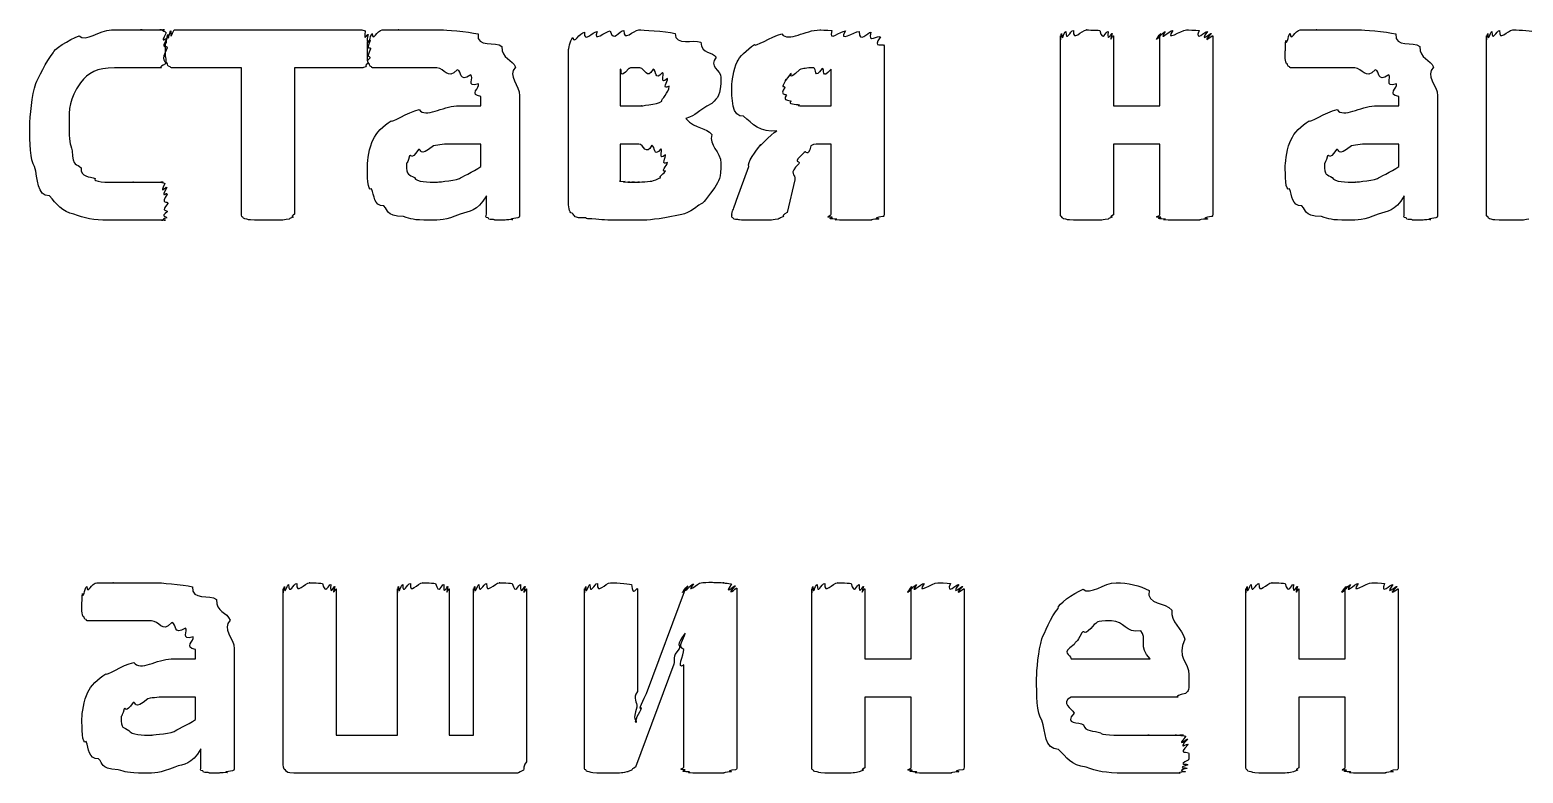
# Model space of a CAD drawing. Header units: millimetres. Extents: x 25 to 190, y 204 to 253.
# Drawn here: x 88.48 to 102.32, y 245.19 to 252.07 of the extents above; entities that cross this region are included whole.
import ezdxf

# ---------------------------------------------------------------- set-up
doc = ezdxf.new("R2010")
doc.units = ezdxf.units.MM
doc.layers.get('0').update_dxf_attribs({"linetype": 'CONTINUOUS'})

msp = doc.modelspace()

# ---------------------------------------------------------------- linework, layer by layer
at = {"color": 0}
for p, q in [((89.8218, 252.073), (91.5582, 252.073)), ((98.0324, 250.365), (98.0324, 252.018)), ((98.5227, 252.018), (98.5227, 251.368)), ((98.9528, 251.368), (98.9528, 252.018)), ((99.4435, 252.018), (99.4435, 250.365)), ((101.98, 250.365), (101.98, 252.018)), ((91.6411, 251.897), (91.6411, 251.897)), ((93.4752, 250.492), (93.4752, 251.891)), ((96.3979, 251.925), (96.3979, 250.365)), ((90.4448, 251.721), (89.8165, 251.721)), ((90.4448, 250.365), (90.4448, 251.721)), ((91.5638, 251.721), (90.9355, 251.721)), ((90.9355, 251.721), (90.9355, 250.365)), ((93.9546, 251.71), (93.9546, 251.368)), ((95.9072, 251.368), (95.9072, 251.71)), ((94.4065, 251.55), (94.4065, 251.55)), ((92.6634, 251.368), (92.6634, 251.456)), ((93.0219, 251.462), (93.0219, 250.365)), ((101.169, 251.368), (101.169, 251.456)), ((101.527, 251.462), (101.527, 250.365)), ((92.4373, 251.368), (92.6634, 251.368)), ((93.9546, 251.368), (94.1532, 251.368)), ((95.7531, 251.368), (95.9072, 251.368)), ((98.5227, 251.368), (98.9528, 251.368)), ((100.943, 251.368), (101.169, 251.368)), ((92.6634, 251.015), (92.4264, 251.015)), ((92.6634, 250.806), (92.6634, 251.015)), ((94.1257, 251.015), (93.9546, 251.015)), ((93.9546, 251.015), (93.9546, 250.673)), ((95.9072, 251.015), (95.8137, 251.015)), ((95.9072, 250.365), (95.9072, 251.015)), ((98.9528, 251.015), (98.5227, 251.015)), ((98.5227, 251.015), (98.5227, 250.359)), ((98.9528, 250.359), (98.9528, 251.015)), ((101.169, 251.015), (100.931, 251.015)), ((101.169, 250.806), (101.169, 251.015)), ((94.3903, 250.844), (94.3903, 250.844)), ((94.8863, 250.839), (94.8863, 250.839)), ((95.0309, 250.497), (95.1466, 250.806)), ((95.571, 250.685), (95.4994, 250.381)), ((89.7625, 250.464), (89.7625, 250.464)), ((92.7132, 250.365), (92.7132, 250.536)), ((101.218, 250.365), (101.218, 250.536)), ((90.8308, 245.292), (90.8308, 246.896)), ((91.3211, 246.896), (91.3211, 245.54)), ((91.8891, 245.54), (91.8891, 246.896)), ((92.3685, 246.896), (92.3685, 245.54)), ((92.5946, 245.54), (92.5946, 246.896)), ((93.085, 246.896), (93.085, 245.292)), ((93.6226, 245.243), (93.6226, 246.896)), ((94.113, 246.896), (94.113, 245.943)), ((94.1959, 245.926), (94.5596, 246.896)), ((95.0337, 246.902), (95.0337, 245.243)), ((95.728, 245.243), (95.728, 246.896)), ((96.2187, 246.896), (96.2187, 246.246)), ((96.6488, 246.246), (96.6488, 246.896)), ((97.1391, 246.896), (97.1391, 245.243)), ((99.7507, 245.243), (99.7507, 246.896)), ((100.241, 246.896), (100.241, 246.246)), ((100.671, 246.246), (100.671, 246.896)), ((101.162, 246.896), (101.162, 245.243)), ((90.019, 246.246), (90.019, 246.334)), ((90.3774, 246.339), (90.3774, 245.243)), ((89.7929, 246.246), (90.019, 246.246)), ((94.4492, 246.196), (94.0964, 245.243)), ((94.543, 245.243), (94.543, 246.191)), ((96.2187, 246.246), (96.6488, 246.246)), ((98.1315, 246.246), (98.8646, 246.246)), ((100.241, 246.246), (100.671, 246.246)), ((99.223, 246.097), (99.223, 246.036)), ((90.019, 245.893), (89.7819, 245.893)), ((90.019, 245.684), (90.019, 245.893)), ((96.6488, 245.893), (96.2187, 245.893)), ((96.2187, 245.893), (96.2187, 245.237)), ((96.6488, 245.237), (96.6488, 245.893)), ((99.1182, 245.893), (98.1315, 245.893)), ((100.671, 245.893), (100.241, 245.893)), ((100.241, 245.893), (100.241, 245.237)), ((100.671, 245.237), (100.671, 245.893)), ((91.3211, 245.54), (91.8891, 245.54)), ((92.3685, 245.54), (92.5946, 245.54)), ((90.0688, 245.243), (90.0688, 245.413)), ((92.9859, 245.188), (90.9299, 245.188))]:
    msp.add_line(p, q, dxfattribs=at)
for points in [[(88.6989, 251.859), (88.6961, 251.886), (88.8488, 251.985), (88.9413, 252.018)], [(88.9413, 252.018), (88.9977, 251.955), (89.1314, 252.073), (89.239, 252.073)], [(89.239, 252.073), (89.2736, 252.073), (89.3396, 252.073), (89.3879, 252.073)], [(89.3879, 252.073), (89.3727, 252.073), (89.4842, 252.073), (89.5255, 252.073)], [(89.5255, 252.073), (89.4539, 252.073), (89.6027, 252.073), (89.6359, 252.073)], [(89.6359, 252.073), (89.6373, 252.073), (89.6909, 252.073), (89.7019, 252.073)], [(89.7019, 252.073), (89.6634, 252.073), (89.7255, 252.073), (89.7297, 252.073)], [(89.7297, 252.073), (89.6744, 252.073), (89.7421, 252.064), (89.746, 252.046)], [(89.746, 252.046), (89.6814, 251.922), (89.7516, 252.013), (89.7516, 251.991)], [(89.7516, 251.991), (89.6856, 251.878), (89.7572, 251.941), (89.7572, 251.908)], [(89.7393, 251.897), (89.7393, 251.867), (89.7407, 251.952), (89.7449, 251.974)], [(89.7449, 251.974), (89.746, 251.911), (89.753, 252.014), (89.7611, 252.029)], [(89.7611, 252.029), (89.7611, 251.941), (89.7777, 252.054), (89.789, 252.063)], [(89.789, 252.063), (89.7834, 251.955), (89.8109, 252.073), (89.8218, 252.073)], [(91.5582, 252.073), (91.5501, 252.073), (91.5804, 252.069), (91.5913, 252.063)], [(91.5913, 252.063), (91.5719, 251.941), (91.6107, 252.043), (91.6189, 252.029)], [(91.6189, 252.029), (91.5871, 251.911), (91.6312, 251.996), (91.6354, 251.974)], [(91.6354, 251.974), (91.5942, 251.867), (91.6411, 251.926), (91.6411, 251.897)], [(91.6107, 251.875), (91.6107, 251.867), (91.6122, 251.952), (91.616, 251.974)], [(91.616, 251.974), (91.6217, 251.911), (91.6354, 252.018), (91.6548, 252.04)], [(91.6548, 252.04), (91.6573, 251.955), (91.7042, 252.073), (91.7483, 252.073)], [(91.7483, 252.073), (91.7455, 252.073), (91.8436, 252.073), (91.9028, 252.073)], [(91.9028, 252.073), (91.864, 252.073), (92.0239, 252.073), (92.0902, 252.073)], [(92.0902, 252.073), (92.1177, 252.073), (92.2295, 252.073), (92.2997, 252.073)], [(92.2997, 252.073), (92.3188, 252.073), (92.5435, 252.06), (92.6359, 252.035)], [(92.6359, 252.035), (92.6207, 251.904), (92.8014, 251.97), (92.8564, 251.919)], [(93.4752, 251.891), (93.4752, 251.882), (93.4875, 251.976), (93.5136, 252.002)], [(93.5136, 252.002), (93.526, 251.937), (93.5757, 252.047), (93.624, 252.052)], [(93.624, 252.052), (93.6103, 251.944), (93.6985, 252.057), (93.7398, 252.057)], [(93.7398, 252.057), (93.6914, 251.948), (93.8195, 252.063), (93.8611, 252.063)], [(93.8611, 252.063), (93.89, 251.952), (93.9437, 252.068), (93.9878, 252.068)], [(93.9878, 252.068), (93.9782, 251.955), (94.0774, 252.073), (94.1257, 252.073)], [(94.1257, 252.073), (94.1546, 252.073), (94.3652, 252.063), (94.4619, 252.04)], [(94.4619, 252.04), (94.4633, 251.915), (94.6355, 251.994), (94.699, 251.958)], [(94.699, 251.958), (94.7099, 251.842), (94.8118, 251.875), (94.8422, 251.82)], [(95.1964, 251.936), (95.1964, 251.908), (95.3505, 252.013), (95.4497, 252.035)], [(95.4497, 252.035), (95.516, 251.955), (95.6702, 252.073), (95.8025, 252.073)], [(95.8025, 252.073), (95.7986, 252.073), (95.8716, 252.071), (95.9129, 252.068)], [(95.9129, 252.068), (95.8797, 251.952), (95.9954, 252.065), (96.0395, 252.063)], [(96.0395, 252.063), (95.9679, 251.948), (96.1249, 252.06), (96.1665, 252.057)], [(96.1665, 252.057), (96.169, 251.941), (96.2462, 252.052), (96.2766, 252.052)], [(96.2766, 252.052), (96.2395, 251.937), (96.3454, 252.032), (96.3648, 252.008)], [(96.3648, 252.008), (96.2794, 251.889), (96.3979, 251.958), (96.3979, 251.925)], [(98.0324, 252.018), (98.0324, 251.926), (98.0352, 252.032), (98.0433, 252.04)], [(98.0433, 252.04), (98.0461, 251.941), (98.0627, 252.053), (98.0818, 252.057)], [(98.0818, 252.057), (98.0832, 251.952), (98.1234, 252.068), (98.1534, 252.068)], [(98.1534, 252.068), (98.1452, 251.955), (98.2267, 252.073), (98.2747, 252.073)], [(98.2747, 252.073), (98.2444, 252.073), (98.3657, 252.071), (98.3961, 252.068)], [(98.3961, 252.068), (98.425, 251.952), (98.4539, 252.064), (98.4733, 252.057)], [(98.4733, 252.057), (98.462, 251.941), (98.5037, 252.047), (98.5118, 252.04)], [(98.5118, 252.04), (98.4761, 251.93), (98.5227, 252.029), (98.5227, 252.018)], [(98.9528, 252.018), (98.8811, 251.93), (98.9556, 252.036), (98.9637, 252.04)], [(98.9637, 252.04), (98.8949, 251.941), (98.9831, 252.053), (99.0025, 252.057)], [(99.0025, 252.057), (98.9323, 251.952), (99.0438, 252.068), (99.0741, 252.068)], [(99.0741, 252.068), (98.994, 251.955), (99.1485, 252.073), (99.2008, 252.073)], [(99.2008, 252.073), (99.2117, 252.073), (99.2861, 252.071), (99.3165, 252.068)], [(99.3165, 252.068), (99.2738, 251.952), (99.3743, 252.064), (99.3937, 252.057)], [(99.3937, 252.057), (99.3112, 251.941), (99.4241, 252.047), (99.4322, 252.04)], [(99.4322, 252.04), (99.3249, 251.926), (99.4435, 252.025), (99.4435, 252.018)], [(100.116, 251.875), (100.116, 251.867), (100.117, 251.952), (100.122, 251.974)], [(100.122, 251.974), (100.127, 251.911), (100.141, 252.018), (100.16, 252.04)], [(100.16, 252.04), (100.163, 251.955), (100.21, 252.073), (100.254, 252.073)], [(100.254, 252.073), (100.251, 252.073), (100.349, 252.073), (100.408, 252.073)], [(100.408, 252.073), (100.37, 252.073), (100.529, 252.073), (100.595, 252.073)], [(100.595, 252.073), (100.623, 252.073), (100.735, 252.073), (100.805, 252.073)], [(100.805, 252.073), (100.824, 252.073), (101.049, 252.06), (101.141, 252.035)], [(101.141, 252.035), (101.126, 251.904), (101.306, 251.97), (101.362, 251.919)], [(101.98, 252.018), (101.98, 251.926), (101.983, 252.032), (101.991, 252.04)], [(101.991, 252.04), (101.994, 251.941), (102.011, 252.053), (102.03, 252.057)], [(102.03, 252.057), (102.031, 251.952), (102.071, 252.068), (102.102, 252.068)], [(102.102, 252.068), (102.093, 251.955), (102.175, 252.073), (102.223, 252.073)], [(102.223, 252.073), (102.237, 252.073), (102.383, 252.068), (102.416, 252.057)], [(88.5391, 251.577), (88.561, 251.622), (88.6326, 251.784), (88.6989, 251.859)], [(89.7572, 251.908), (89.6856, 251.776), (89.7516, 251.788), (89.7407, 251.759)], [(89.7449, 251.82), (89.7393, 251.809), (89.7393, 251.867), (89.7393, 251.897)], [(89.7558, 251.765), (89.746, 251.765), (89.7474, 251.798), (89.7449, 251.82)], [(91.6354, 251.815), (91.5871, 251.765), (91.6259, 251.779), (91.6189, 251.765)], [(91.6411, 251.897), (91.5942, 251.805), (91.6383, 251.836), (91.6354, 251.815)], [(91.6107, 251.809), (91.6107, 251.801), (91.6107, 251.853), (91.6107, 251.875)], [(92.8564, 251.919), (92.8522, 251.801), (92.9569, 251.803), (92.9831, 251.726)], [(94.8422, 251.82), (94.7678, 251.732), (94.8863, 251.701), (94.8863, 251.633)], [(95.0366, 251.776), (95.0556, 251.82), (95.1258, 251.891), (95.1964, 251.936)], [(100.116, 251.809), (100.116, 251.801), (100.116, 251.853), (100.116, 251.875)], [(101.362, 251.919), (101.358, 251.801), (101.462, 251.803), (101.489, 251.726)], [(89.2665, 251.721), (89.1039, 251.721), (89.0252, 251.674), (88.9522, 251.583)], [(89.4373, 251.721), (89.3064, 251.721), (89.3329, 251.721), (89.2665, 251.721)], [(89.5586, 251.721), (89.5202, 251.721), (89.4842, 251.721), (89.4373, 251.721)], [(89.6468, 251.721), (89.589, 251.721), (89.5946, 251.721), (89.5586, 251.721)], [(89.7019, 251.721), (89.6331, 251.721), (89.6691, 251.721), (89.6468, 251.721)], [(89.7407, 251.759), (89.6634, 251.721), (89.716, 251.721), (89.7019, 251.721)], [(89.7834, 251.732), (89.7572, 251.734), (89.7625, 251.75), (89.7558, 251.765)], [(89.8165, 251.721), (89.7791, 251.721), (89.7943, 251.724), (89.7834, 251.732)], [(91.597, 251.732), (91.554, 251.721), (91.5748, 251.721), (91.5638, 251.721)], [(91.6189, 251.765), (91.5762, 251.734), (91.6079, 251.739), (91.597, 251.732)], [(91.627, 251.759), (91.6132, 251.761), (91.6132, 251.789), (91.6107, 251.809)], [(91.6492, 251.732), (91.6284, 251.734), (91.634, 251.748), (91.627, 251.759)], [(91.6767, 251.721), (91.6436, 251.721), (91.6562, 251.724), (91.6492, 251.732)], [(91.7483, 251.721), (91.6686, 251.721), (91.6905, 251.721), (91.6767, 251.721)], [(91.8697, 251.721), (91.7346, 251.721), (91.7815, 251.721), (91.7483, 251.721)], [(92.0351, 251.721), (91.9484, 251.721), (91.9166, 251.721), (91.8697, 251.721)], [(92.2556, 251.721), (92.0764, 251.721), (92.1011, 251.721), (92.0351, 251.721)], [(92.4429, 251.704), (92.3491, 251.602), (92.3286, 251.721), (92.2556, 251.721)], [(92.5696, 251.655), (92.4511, 251.58), (92.4941, 251.693), (92.4429, 251.704)], [(92.9831, 251.726), (92.9033, 251.646), (93.0219, 251.561), (93.0219, 251.462)], [(94.0319, 251.715), (93.9341, 251.599), (93.9768, 251.713), (93.9546, 251.71)], [(94.1366, 251.721), (93.9959, 251.721), (94.065, 251.718), (94.0319, 251.715)], [(94.258, 251.71), (94.1987, 251.602), (94.1835, 251.721), (94.1366, 251.721)], [(94.3462, 251.677), (94.2689, 251.588), (94.2936, 251.701), (94.258, 251.71)], [(94.3903, 251.622), (94.313, 251.558), (94.3681, 251.661), (94.3462, 251.677)], [(94.9868, 251.561), (94.9868, 251.577), (95.0034, 251.713), (95.0366, 251.776)], [(95.6151, 251.704), (95.4899, 251.584), (95.5544, 251.684), (95.5326, 251.666)], [(95.7474, 251.721), (95.6772, 251.721), (95.6511, 251.715), (95.6151, 251.704)], [(95.8247, 251.715), (95.7502, 251.602), (95.7696, 251.721), (95.7474, 251.721)], [(95.9072, 251.71), (95.8095, 251.599), (95.8536, 251.715), (95.8247, 251.715)], [(100.132, 251.759), (100.119, 251.761), (100.119, 251.789), (100.116, 251.809)], [(100.154, 251.732), (100.134, 251.734), (100.139, 251.748), (100.132, 251.759)], [(100.182, 251.721), (100.149, 251.721), (100.161, 251.724), (100.154, 251.732)], [(100.254, 251.721), (100.174, 251.721), (100.196, 251.721), (100.182, 251.721)], [(100.375, 251.721), (100.24, 251.721), (100.287, 251.721), (100.254, 251.721)], [(100.54, 251.721), (100.453, 251.721), (100.422, 251.721), (100.375, 251.721)], [(100.761, 251.721), (100.582, 251.721), (100.607, 251.721), (100.54, 251.721)], [(100.948, 251.704), (100.855, 251.602), (100.834, 251.721), (100.761, 251.721)], [(101.075, 251.655), (100.957, 251.58), (100.999, 251.693), (100.948, 251.704)], [(101.489, 251.726), (101.408, 251.646), (101.527, 251.561), (101.527, 251.462)], [(88.4837, 251.17), (88.4837, 251.28), (88.5017, 251.467), (88.5391, 251.577)], [(88.9522, 251.583), (88.8436, 251.419), (88.8478, 251.358), (88.8478, 251.186)], [(92.6412, 251.572), (92.5174, 251.536), (92.6028, 251.633), (92.5696, 251.655)], [(92.6634, 251.456), (92.5477, 251.47), (92.6553, 251.539), (92.6412, 251.572)], [(94.4065, 251.55), (94.331, 251.514), (94.4012, 251.599), (94.3903, 251.622)], [(94.3405, 251.412), (94.331, 251.43), (94.4065, 251.491), (94.4065, 251.55)], [(94.8863, 251.633), (94.8863, 251.448), (94.8588, 251.456), (94.8034, 251.39)], [(95.0969, 251.274), (94.9868, 251.26), (94.9868, 251.442), (94.9868, 251.561)], [(95.4885, 251.611), (95.4306, 251.511), (95.4775, 251.568), (95.4775, 251.539)], [(95.4775, 251.539), (95.4306, 251.456), (95.4828, 251.489), (95.4938, 251.467)], [(95.5326, 251.666), (95.4497, 251.551), (95.4994, 251.633), (95.4885, 251.611)], [(101.147, 251.572), (101.023, 251.536), (101.108, 251.633), (101.075, 251.655)], [(101.169, 251.456), (101.053, 251.47), (101.16, 251.539), (101.147, 251.572)], [(94.1532, 251.368), (94.1257, 251.368), (94.2964, 251.382), (94.3405, 251.412)], [(95.4938, 251.467), (95.4525, 251.412), (95.5188, 251.426), (95.5379, 251.412)], [(95.5379, 251.412), (95.4938, 251.382), (95.5848, 251.386), (95.6151, 251.379)], [(91.8312, 251.23), (91.827, 251.205), (91.9868, 251.313), (92.0902, 251.335)], [(92.0902, 251.335), (92.1508, 251.249), (92.3078, 251.368), (92.4373, 251.368)], [(94.8034, 251.39), (94.6573, 251.32), (94.6672, 251.281), (94.561, 251.252)], [(95.4056, 251.137), (95.2542, 251.117), (95.1742, 251.204), (95.0969, 251.274)], [(95.6151, 251.379), (95.5559, 251.368), (95.6938, 251.368), (95.7531, 251.368)], [(100.336, 251.23), (100.332, 251.205), (100.492, 251.313), (100.595, 251.335)], [(100.595, 251.335), (100.656, 251.249), (100.813, 251.368), (100.943, 251.368)], [(88.5278, 250.806), (88.4837, 250.863), (88.4837, 251.033), (88.4837, 251.17)], [(88.8478, 251.186), (88.8436, 251.04), (88.8559, 251.021), (88.8753, 250.954)], [(91.6658, 251.059), (91.6877, 251.114), (91.7607, 251.186), (91.8312, 251.23)], [(94.561, 251.252), (94.6573, 251.147), (94.7484, 251.176), (94.8034, 251.103)], [(95.2571, 251.01), (95.2101, 250.952), (95.3505, 251.11), (95.4056, 251.137)], [(100.171, 251.059), (100.193, 251.114), (100.266, 251.186), (100.336, 251.23)], [(91.6107, 250.817), (91.6107, 250.857), (91.6284, 250.989), (91.6658, 251.059)], [(92.2225, 250.999), (92.0806, 250.879), (92.1205, 250.98), (92.0845, 250.965)], [(92.4264, 251.015), (92.3121, 251.015), (92.2803, 251.01), (92.2225, 250.999)], [(94.2467, 251.004), (94.1917, 250.897), (94.1723, 251.015), (94.1257, 251.015)], [(94.3296, 250.971), (94.258, 250.883), (94.2799, 250.996), (94.2467, 251.004)], [(94.8034, 251.103), (94.7678, 251.004), (94.8863, 250.945), (94.8863, 250.839)], [(95.1466, 250.806), (95.1219, 250.839), (95.213, 250.954), (95.2571, 251.01)], [(95.7199, 250.999), (95.6882, 250.875), (95.6772, 250.967), (95.6592, 250.938)], [(95.8137, 251.015), (95.7322, 251.015), (95.7421, 251.01), (95.7199, 250.999)], [(100.116, 250.817), (100.116, 250.857), (100.134, 250.989), (100.171, 251.059)], [(100.728, 250.999), (100.586, 250.879), (100.626, 250.98), (100.59, 250.965)], [(100.931, 251.015), (100.817, 251.015), (100.785, 251.01), (100.728, 250.999)], [(88.8753, 250.954), (88.8806, 250.795), (88.9208, 250.839), (88.9579, 250.795)], [(92.002, 250.905), (91.9702, 250.802), (91.9745, 250.857), (91.9745, 250.828)], [(92.0845, 250.965), (92.0076, 250.85), (92.02, 250.93), (92.002, 250.905)], [(94.3737, 250.916), (94.3021, 250.853), (94.3515, 250.956), (94.3296, 250.971)], [(94.3903, 250.844), (94.3197, 250.813), (94.3846, 250.897), (94.3737, 250.916)], [(94.3737, 250.767), (94.3197, 250.753), (94.3903, 250.814), (94.3903, 250.844)], [(95.6592, 250.938), (95.534, 250.819), (95.6236, 250.877), (95.6098, 250.833)], [(100.507, 250.905), (100.476, 250.802), (100.48, 250.857), (100.48, 250.828)], [(100.59, 250.965), (100.513, 250.85), (100.525, 250.93), (100.507, 250.905)], [(88.6658, 250.536), (88.5458, 250.533), (88.561, 250.698), (88.5278, 250.806)], [(88.9579, 250.795), (88.9536, 250.706), (89.0379, 250.717), (89.0901, 250.696)], [(91.6492, 250.602), (91.6107, 250.566), (91.6107, 250.735), (91.6107, 250.817)], [(91.9745, 250.828), (91.9702, 250.72), (91.9977, 250.735), (92.0461, 250.706)], [(92.0461, 250.706), (92.0694, 250.662), (92.1688, 250.662), (92.2609, 250.662)], [(92.4648, 250.696), (92.4775, 250.709), (92.5932, 250.758), (92.6634, 250.806)], [(94.2467, 250.673), (94.258, 250.676), (94.3074, 250.691), (94.3296, 250.706)], [(94.3296, 250.706), (94.3021, 250.709), (94.3652, 250.745), (94.3737, 250.767)], [(94.8863, 250.839), (94.8863, 250.696), (94.8669, 250.679), (94.8312, 250.613)], [(95.6098, 250.833), (95.5051, 250.735), (95.582, 250.742), (95.571, 250.685)], [(100.154, 250.602), (100.116, 250.566), (100.116, 250.735), (100.116, 250.817)], [(100.48, 250.828), (100.476, 250.72), (100.503, 250.735), (100.551, 250.706)], [(100.551, 250.706), (100.575, 250.662), (100.674, 250.662), (100.766, 250.662)], [(100.97, 250.696), (100.983, 250.709), (101.098, 250.758), (101.169, 250.806)], [(89.0901, 250.696), (89.0598, 250.662), (89.2059, 250.662), (89.2722, 250.662)], [(89.2722, 250.662), (89.3106, 250.662), (89.3946, 250.662), (89.4429, 250.662)], [(89.4429, 250.662), (89.4059, 250.662), (89.5325, 250.662), (89.5696, 250.662)], [(89.5696, 250.662), (89.5974, 250.662), (89.6359, 250.662), (89.6578, 250.662)], [(89.6578, 250.662), (89.644, 250.662), (89.7033, 250.662), (89.7184, 250.662)], [(89.7184, 250.662), (89.6662, 250.662), (89.7308, 250.658), (89.735, 250.651)], [(89.735, 250.651), (89.6772, 250.53), (89.7474, 250.631), (89.7516, 250.613)], [(89.7516, 250.613), (89.6856, 250.497), (89.7572, 250.577), (89.7572, 250.552)], [(91.7649, 250.442), (91.6658, 250.442), (91.6781, 250.539), (91.6492, 250.602)], [(92.2609, 250.662), (92.2348, 250.662), (92.4017, 250.673), (92.4648, 250.696)], [(93.9546, 250.673), (93.9271, 250.669), (93.9835, 250.671), (93.9987, 250.668)], [(93.9987, 250.668), (93.956, 250.665), (94.0276, 250.665), (94.0428, 250.662)], [(94.0428, 250.662), (93.9849, 250.662), (94.0717, 250.662), (94.0869, 250.662)], [(94.0869, 250.662), (94.0153, 250.662), (94.1158, 250.662), (94.131, 250.662)], [(94.131, 250.662), (94.0731, 250.662), (94.2139, 250.665), (94.2467, 250.673)], [(94.8312, 250.613), (94.699, 250.445), (94.7484, 250.492), (94.6824, 250.448)], [(100.27, 250.442), (100.171, 250.442), (100.183, 250.539), (100.154, 250.602)], [(100.766, 250.662), (100.74, 250.662), (100.907, 250.673), (100.97, 250.696)], [(88.8919, 250.365), (88.7843, 250.387), (88.7278, 250.461), (88.6658, 250.536)], [(89.7572, 250.552), (89.6881, 250.445), (89.7625, 250.497), (89.7625, 250.464)], [(89.7625, 250.464), (89.6881, 250.383), (89.7601, 250.409), (89.7572, 250.387)], [(91.9469, 250.343), (91.7649, 250.354), (91.8161, 250.398), (91.7649, 250.442)], [(92.7132, 250.536), (92.625, 250.383), (92.5587, 250.401), (92.4705, 250.365)], [(93.5083, 250.376), (93.4752, 250.378), (93.4752, 250.439), (93.4752, 250.492)], [(94.6824, 250.448), (94.5667, 250.357), (94.5307, 250.367), (94.4287, 250.343)], [(94.9925, 250.398), (94.9978, 250.387), (95.0115, 250.449), (95.0309, 250.497)], [(100.452, 250.343), (100.27, 250.354), (100.321, 250.398), (100.27, 250.442)], [(101.218, 250.536), (101.13, 250.383), (101.064, 250.401), (100.976, 250.365)], [(89.2059, 250.31), (89.082, 250.31), (88.9825, 250.328), (88.8919, 250.365)], [(89.3657, 250.31), (89.2556, 250.31), (89.2609, 250.31), (89.2059, 250.31)], [(89.5145, 250.31), (89.3618, 250.31), (89.4211, 250.31), (89.3657, 250.31)], [(89.6359, 250.31), (89.571, 250.31), (89.5615, 250.31), (89.5145, 250.31)], [(89.7132, 250.31), (89.6415, 250.31), (89.6719, 250.31), (89.6359, 250.31)], [(89.7407, 250.31), (89.6705, 250.31), (89.7269, 250.31), (89.7132, 250.31)], [(89.7516, 250.332), (89.6814, 250.31), (89.7474, 250.31), (89.7407, 250.31)], [(89.7572, 250.387), (89.6856, 250.339), (89.7544, 250.346), (89.7516, 250.332)], [(90.4558, 250.337), (90.4448, 250.334), (90.4448, 250.354), (90.4448, 250.365)], [(90.4946, 250.321), (90.4586, 250.323), (90.4628, 250.333), (90.4558, 250.337)], [(90.5662, 250.31), (90.4956, 250.312), (90.5122, 250.317), (90.4946, 250.321)], [(90.6872, 250.31), (90.5577, 250.31), (90.599, 250.31), (90.5662, 250.31)], [(90.8085, 250.31), (90.7754, 250.31), (90.7383, 250.31), (90.6872, 250.31)], [(90.8858, 250.321), (90.8375, 250.312), (90.8417, 250.312), (90.8085, 250.31)], [(90.9242, 250.337), (90.8748, 250.323), (90.9038, 250.328), (90.8858, 250.321)], [(90.9355, 250.365), (90.8886, 250.334), (90.9313, 250.344), (90.9242, 250.337)], [(92.1893, 250.31), (92.0253, 250.31), (92.02, 250.321), (91.9469, 250.343)], [(92.4705, 250.365), (92.3301, 250.31), (92.2884, 250.31), (92.1893, 250.31)], [(92.7294, 250.332), (92.698, 250.332), (92.7132, 250.349), (92.7132, 250.365)], [(92.7791, 250.315), (92.7199, 250.317), (92.7407, 250.323), (92.7294, 250.332)], [(92.8673, 250.31), (92.764, 250.31), (92.8014, 250.311), (92.7791, 250.315)], [(92.9555, 250.315), (92.8412, 250.31), (92.9072, 250.31), (92.8673, 250.31)], [(93.0053, 250.332), (92.8811, 250.317), (92.9778, 250.318), (92.9555, 250.315)], [(93.0219, 250.365), (93.0219, 250.332), (93.0162, 250.339), (93.0053, 250.332)], [(93.624, 250.332), (93.5221, 250.328), (93.533, 250.349), (93.5083, 250.376)], [(93.7288, 250.321), (93.6103, 250.321), (93.6597, 250.328), (93.624, 250.332)], [(93.8389, 250.31), (93.7976, 250.312), (93.7645, 250.317), (93.7288, 250.321)], [(93.9546, 250.31), (93.8749, 250.31), (93.8788, 250.31), (93.8389, 250.31)], [(94.076, 250.31), (93.9518, 250.31), (93.9945, 250.31), (93.9546, 250.31)], [(94.4287, 250.343), (94.2467, 250.31), (94.2111, 250.31), (94.076, 250.31)], [(94.9868, 250.359), (94.9868, 250.349), (94.9882, 250.378), (94.9925, 250.398)], [(94.9978, 250.332), (94.9868, 250.332), (94.9868, 250.348), (94.9868, 250.359)], [(95.0419, 250.315), (95.0048, 250.317), (95.0087, 250.323), (94.9978, 250.332)], [(95.1135, 250.31), (95.0447, 250.312), (95.0641, 250.315), (95.0419, 250.315)], [(95.213, 250.31), (95.0997, 250.31), (95.1424, 250.31), (95.1135, 250.31)], [(95.334, 250.31), (95.1851, 250.31), (95.2595, 250.31), (95.213, 250.31)], [(95.4169, 250.321), (95.3685, 250.312), (95.3671, 250.312), (95.334, 250.31)], [(95.4663, 250.343), (95.4126, 250.323), (95.4387, 250.328), (95.4169, 250.321)], [(95.4994, 250.381), (95.4345, 250.343), (95.4775, 250.354), (95.4663, 250.343)], [(95.9185, 250.337), (95.8356, 250.334), (95.9072, 250.354), (95.9072, 250.365)], [(95.957, 250.321), (95.8494, 250.321), (95.9252, 250.329), (95.9185, 250.337)], [(96.0286, 250.31), (95.8868, 250.312), (95.975, 250.317), (95.957, 250.321)], [(96.1499, 250.31), (96.067, 250.31), (96.0617, 250.31), (96.0286, 250.31)], [(96.2766, 250.31), (96.1665, 250.31), (96.2007, 250.31), (96.1499, 250.31)], [(96.3482, 250.321), (96.2325, 250.312), (96.3097, 250.312), (96.2766, 250.31)], [(96.387, 250.343), (96.2656, 250.323), (96.3662, 250.328), (96.3482, 250.321)], [(96.3979, 250.365), (96.3979, 250.339), (96.3937, 250.349), (96.387, 250.343)], [(98.0433, 250.343), (98.0324, 250.339), (98.0324, 250.357), (98.0324, 250.365)], [(98.0818, 250.321), (98.0461, 250.323), (98.0503, 250.334), (98.0433, 250.343)], [(98.1534, 250.31), (98.0832, 250.312), (98.0997, 250.317), (98.0818, 250.321)], [(98.2747, 250.31), (98.1452, 250.31), (98.1865, 250.31), (98.1534, 250.31)], [(98.3961, 250.31), (98.3629, 250.31), (98.3259, 250.31), (98.2747, 250.31)], [(98.4733, 250.321), (98.425, 250.312), (98.4292, 250.312), (98.3961, 250.31)], [(98.5118, 250.337), (98.462, 250.323), (98.4913, 250.328), (98.4733, 250.321)], [(98.5227, 250.359), (98.4761, 250.334), (98.5188, 250.344), (98.5118, 250.337)], [(98.9637, 250.337), (98.8811, 250.334), (98.9528, 250.351), (98.9528, 250.359)], [(99.0025, 250.321), (98.8949, 250.323), (98.9707, 250.333), (98.9637, 250.337)], [(99.0741, 250.31), (98.9323, 250.312), (99.0205, 250.317), (99.0025, 250.321)], [(99.2008, 250.31), (99.1126, 250.31), (99.1073, 250.31), (99.0741, 250.31)], [(99.3165, 250.31), (99.2117, 250.31), (99.2477, 250.31), (99.2008, 250.31)], [(99.3937, 250.321), (99.2738, 250.312), (99.3496, 250.312), (99.3165, 250.31)], [(99.4322, 250.343), (99.3112, 250.323), (99.4117, 250.328), (99.3937, 250.321)], [(99.4435, 250.365), (99.4435, 250.339), (99.4392, 250.349), (99.4322, 250.343)], [(100.695, 250.31), (100.531, 250.31), (100.525, 250.321), (100.452, 250.343)], [(100.976, 250.365), (100.835, 250.31), (100.794, 250.31), (100.695, 250.31)], [(101.235, 250.332), (101.203, 250.332), (101.218, 250.349), (101.218, 250.365)], [(101.284, 250.315), (101.225, 250.317), (101.246, 250.323), (101.235, 250.332)], [(101.372, 250.31), (101.269, 250.31), (101.306, 250.311), (101.284, 250.315)], [(101.461, 250.315), (101.346, 250.31), (101.413, 250.31), (101.372, 250.31)], [(101.51, 250.332), (101.387, 250.317), (101.483, 250.318), (101.461, 250.315)], [(101.527, 250.365), (101.527, 250.332), (101.521, 250.339), (101.51, 250.332)], [(101.991, 250.343), (101.98, 250.339), (101.98, 250.357), (101.98, 250.365)], [(102.024, 250.321), (101.994, 250.323), (101.998, 250.334), (101.991, 250.343)], [(102.096, 250.31), (102.027, 250.312), (102.042, 250.317), (102.024, 250.321)], [(102.206, 250.31), (102.086, 250.31), (102.125, 250.31), (102.096, 250.31)], [(102.306, 250.31), (102.17, 250.31), (102.246, 250.31), (102.206, 250.31)], [(102.372, 250.321), (102.34, 250.312), (102.33, 250.312), (102.306, 250.31)], [(88.9663, 246.753), (88.9663, 246.745), (88.9674, 246.83), (88.9716, 246.852)], [(88.9716, 246.852), (88.9773, 246.789), (88.991, 246.896), (89.0104, 246.918)], [(89.0104, 246.918), (89.0129, 246.833), (89.0598, 246.952), (89.1039, 246.952)], [(89.1039, 246.952), (89.1011, 246.952), (89.1992, 246.952), (89.2584, 246.952)], [(89.2584, 246.952), (89.2196, 246.952), (89.3794, 246.952), (89.4457, 246.952)], [(89.4457, 246.952), (89.4733, 246.952), (89.5847, 246.952), (89.6553, 246.952)], [(89.6553, 246.952), (89.6744, 246.952), (89.8991, 246.937), (89.9915, 246.913)], [(89.9915, 246.913), (89.9763, 246.782), (90.1569, 246.848), (90.212, 246.797)], [(90.8308, 246.896), (90.8308, 246.804), (90.8332, 246.91), (90.8417, 246.918)], [(90.8417, 246.918), (90.8445, 246.819), (90.8611, 246.931), (90.8801, 246.935)], [(90.8801, 246.935), (90.8858, 246.83), (90.9271, 246.946), (90.9574, 246.946)], [(90.9574, 246.946), (90.9479, 246.833), (91.0304, 246.952), (91.0788, 246.952)], [(91.0788, 246.952), (91.0428, 246.952), (91.1641, 246.949), (91.1945, 246.946)], [(91.1945, 246.946), (91.2234, 246.83), (91.2523, 246.942), (91.2717, 246.935)], [(91.2717, 246.935), (91.2604, 246.819), (91.3021, 246.925), (91.3102, 246.918)], [(91.3102, 246.918), (91.2742, 246.808), (91.3211, 246.907), (91.3211, 246.896)], [(91.8891, 246.896), (91.8891, 246.808), (91.8916, 246.914), (91.9, 246.918)], [(91.9, 246.918), (91.9028, 246.819), (91.9194, 246.931), (91.9385, 246.935)], [(91.9385, 246.935), (91.9399, 246.83), (91.9798, 246.946), (92.0101, 246.946)], [(92.0101, 246.946), (91.9992, 246.833), (92.0778, 246.952), (92.1261, 246.952)], [(92.1261, 246.952), (92.0944, 246.952), (92.2115, 246.949), (92.2419, 246.946)], [(92.2419, 246.946), (92.2747, 246.83), (92.2997, 246.942), (92.3188, 246.935)], [(92.3188, 246.935), (92.3107, 246.819), (92.3491, 246.925), (92.3576, 246.918)], [(92.3576, 246.918), (92.3258, 246.808), (92.3685, 246.907), (92.3685, 246.896)], [(92.5946, 246.896), (92.5946, 246.808), (92.5971, 246.914), (92.6056, 246.918)], [(92.6056, 246.918), (92.6084, 246.819), (92.625, 246.931), (92.644, 246.935)], [(92.644, 246.935), (92.6454, 246.83), (92.6853, 246.946), (92.7156, 246.946)], [(92.7156, 246.946), (92.7075, 246.833), (92.7887, 246.952), (92.837, 246.952)], [(92.837, 246.952), (92.8038, 246.952), (92.9224, 246.949), (92.9527, 246.946)], [(92.9527, 246.946), (92.9831, 246.83), (93.0106, 246.942), (93.03, 246.935)], [(93.03, 246.935), (93.0243, 246.819), (93.0659, 246.925), (93.0741, 246.918)], [(93.0741, 246.918), (93.0381, 246.804), (93.085, 246.903), (93.085, 246.896)], [(93.6226, 246.896), (93.6226, 246.804), (93.6255, 246.91), (93.6336, 246.918)], [(93.6336, 246.918), (93.6364, 246.819), (93.653, 246.931), (93.672, 246.935)], [(93.672, 246.935), (93.6734, 246.83), (93.7136, 246.946), (93.7436, 246.946)], [(93.7436, 246.946), (93.7355, 246.833), (93.817, 246.952), (93.865, 246.952)], [(93.865, 246.952), (93.8788, 246.952), (94.0248, 246.946), (94.058, 246.935)], [(94.058, 246.935), (94.0664, 246.815), (94.113, 246.914), (94.113, 246.896)], [(94.5596, 246.896), (94.4852, 246.808), (94.5706, 246.916), (94.5815, 246.924)], [(94.5815, 246.924), (94.5113, 246.822), (94.6118, 246.936), (94.6312, 246.94)], [(94.6312, 246.94), (94.5515, 246.833), (94.6767, 246.952), (94.7028, 246.952)], [(94.7028, 246.952), (94.7208, 246.954), (94.7635, 246.957), (94.8076, 246.957)], [(94.8076, 246.957), (94.809, 246.954), (94.8877, 246.954), (94.918, 246.952)], [(94.918, 246.952), (94.8683, 246.952), (94.9688, 246.947), (94.984, 246.94)], [(94.984, 246.94), (94.9015, 246.822), (95.0143, 246.931), (95.0225, 246.924)], [(95.0225, 246.924), (94.9152, 246.808), (95.0337, 246.908), (95.0337, 246.902)], [(95.728, 246.896), (95.728, 246.804), (95.7308, 246.91), (95.7393, 246.918)], [(95.7393, 246.918), (95.7421, 246.819), (95.7584, 246.931), (95.7778, 246.935)], [(95.7778, 246.935), (95.7792, 246.83), (95.819, 246.946), (95.8494, 246.946)], [(95.8494, 246.946), (95.8413, 246.833), (95.9224, 246.952), (95.9707, 246.952)], [(95.9707, 246.952), (95.9404, 246.952), (96.0617, 246.949), (96.0921, 246.946)], [(96.0921, 246.946), (96.121, 246.83), (96.1499, 246.942), (96.169, 246.935)], [(96.169, 246.935), (96.1581, 246.819), (96.1993, 246.925), (96.2078, 246.918)], [(96.2078, 246.918), (96.1718, 246.808), (96.2187, 246.907), (96.2187, 246.896)], [(96.6488, 246.896), (96.5771, 246.808), (96.6516, 246.914), (96.6597, 246.918)], [(96.6597, 246.918), (96.5909, 246.819), (96.6791, 246.931), (96.6982, 246.935)], [(96.6982, 246.935), (96.628, 246.83), (96.7398, 246.946), (96.7701, 246.946)], [(96.7701, 246.946), (96.69, 246.833), (96.8446, 246.952), (96.8968, 246.952)], [(96.8968, 246.952), (96.9077, 246.952), (96.9821, 246.949), (97.0125, 246.946)], [(97.0125, 246.946), (96.9698, 246.83), (97.0703, 246.942), (97.0897, 246.935)], [(97.0897, 246.935), (97.0068, 246.819), (97.1201, 246.925), (97.1282, 246.918)], [(97.1282, 246.918), (97.0209, 246.804), (97.1391, 246.903), (97.1391, 246.896)], [(98.0101, 246.714), (98.0062, 246.753), (98.1495, 246.849), (98.2416, 246.891)], [(98.2416, 246.891), (98.3079, 246.833), (98.4359, 246.952), (98.5502, 246.952)], [(98.5502, 246.952), (98.6564, 246.952), (98.7683, 246.926), (98.8536, 246.88)], [(98.8536, 246.88), (98.8261, 246.742), (99.0078, 246.775), (99.0632, 246.698)], [(99.7507, 246.896), (99.7507, 246.804), (99.7536, 246.91), (99.7617, 246.918)], [(99.7617, 246.918), (99.7645, 246.819), (99.7811, 246.931), (99.8001, 246.935)], [(99.8001, 246.935), (99.8015, 246.83), (99.8418, 246.946), (99.8721, 246.946)], [(99.8721, 246.946), (99.8636, 246.833), (99.9451, 246.952), (99.9931, 246.952)], [(99.9931, 246.952), (99.9628, 246.952), (100.084, 246.949), (100.114, 246.946)], [(100.114, 246.946), (100.143, 246.83), (100.172, 246.942), (100.192, 246.935)], [(100.192, 246.935), (100.181, 246.819), (100.222, 246.925), (100.23, 246.918)], [(100.23, 246.918), (100.195, 246.808), (100.241, 246.907), (100.241, 246.896)], [(100.671, 246.896), (100.6, 246.808), (100.674, 246.914), (100.682, 246.918)], [(100.682, 246.918), (100.613, 246.819), (100.701, 246.931), (100.721, 246.935)], [(100.721, 246.935), (100.651, 246.83), (100.762, 246.946), (100.792, 246.946)], [(100.792, 246.946), (100.712, 246.833), (100.867, 246.952), (100.919, 246.952)], [(100.919, 246.952), (100.93, 246.952), (101.005, 246.949), (101.035, 246.946)], [(101.035, 246.946), (100.992, 246.83), (101.093, 246.942), (101.112, 246.935)], [(101.112, 246.935), (101.03, 246.819), (101.142, 246.925), (101.151, 246.918)], [(101.151, 246.918), (101.043, 246.804), (101.162, 246.903), (101.162, 246.896)], [(88.9663, 246.687), (88.9663, 246.678), (88.9663, 246.731), (88.9663, 246.753)], [(90.212, 246.797), (90.2077, 246.678), (90.3125, 246.681), (90.3386, 246.604)], [(97.8613, 246.433), (97.8807, 246.48), (97.947, 246.637), (98.0101, 246.714)], [(99.0632, 246.698), (99.0533, 246.587), (99.1581, 246.53), (99.1842, 246.428)], [(88.9825, 246.637), (88.9688, 246.639), (88.9688, 246.668), (88.9663, 246.687)], [(89.0048, 246.61), (88.984, 246.612), (88.9896, 246.626), (88.9825, 246.637)], [(89.0323, 246.599), (88.9991, 246.599), (89.0115, 246.601), (89.0048, 246.61)], [(89.1039, 246.599), (89.0242, 246.599), (89.0461, 246.599), (89.0323, 246.599)], [(89.2253, 246.599), (89.0901, 246.599), (89.1371, 246.599), (89.1039, 246.599)], [(89.3907, 246.599), (89.3039, 246.599), (89.2722, 246.599), (89.2253, 246.599)], [(89.6112, 246.599), (89.432, 246.599), (89.4567, 246.599), (89.3907, 246.599)], [(89.7985, 246.582), (89.7047, 246.48), (89.6842, 246.599), (89.6112, 246.599)], [(89.9252, 246.532), (89.8066, 246.458), (89.8493, 246.571), (89.7985, 246.582)], [(90.3386, 246.604), (90.2589, 246.524), (90.3774, 246.439), (90.3774, 246.339)], [(98.3463, 246.566), (98.2416, 246.44), (98.2638, 246.521), (98.2306, 246.488)], [(98.5061, 246.599), (98.3326, 246.599), (98.3933, 246.587), (98.3463, 246.566)], [(98.7764, 246.505), (98.6303, 246.48), (98.6275, 246.599), (98.5061, 246.599)], [(89.9968, 246.45), (89.873, 246.414), (89.9583, 246.511), (89.9252, 246.532)], [(90.019, 246.334), (89.9033, 246.348), (90.0105, 246.417), (89.9968, 246.45)], [(94.554, 246.483), (94.4605, 246.356), (94.5169, 246.386), (94.4989, 246.339)], [(94.543, 246.334), (94.4742, 246.356), (94.5501, 246.435), (94.554, 246.483)], [(97.8119, 246.064), (97.8119, 246.143), (97.8284, 246.323), (97.8613, 246.433)], [(98.2306, 246.488), (98.1784, 246.378), (98.177, 246.422), (98.159, 246.378)], [(98.8646, 246.246), (98.7517, 246.356), (98.8385, 246.441), (98.7764, 246.505)], [(99.1842, 246.428), (99.1044, 246.264), (99.223, 246.214), (99.223, 246.097)], [(94.4989, 246.339), (94.4273, 246.26), (94.4672, 246.243), (94.4492, 246.196)], [(94.543, 246.191), (94.4714, 246.138), (94.543, 246.286), (94.543, 246.334)], [(98.159, 246.378), (98.0239, 246.293), (98.1315, 246.293), (98.1315, 246.246)], [(89.1868, 246.108), (89.1826, 246.083), (89.3424, 246.191), (89.4457, 246.213)], [(89.4457, 246.213), (89.5064, 246.127), (89.6634, 246.246), (89.7929, 246.246)], [(89.0214, 245.937), (89.0432, 245.992), (89.1163, 246.064), (89.1868, 246.108)], [(97.8613, 245.678), (97.8119, 245.741), (97.8119, 245.916), (97.8119, 246.064)], [(99.223, 246.036), (99.223, 245.937), (99.2117, 245.948), (99.1898, 245.926)], [(88.9663, 245.695), (88.9663, 245.734), (88.984, 245.867), (89.0214, 245.937)], [(89.578, 245.877), (89.4362, 245.757), (89.4761, 245.857), (89.4401, 245.843)], [(89.7819, 245.893), (89.6676, 245.893), (89.6359, 245.888), (89.578, 245.877)], [(94.113, 245.943), (94.0664, 245.878), (94.1105, 245.846), (94.1077, 245.799)], [(94.1518, 245.794), (94.1077, 245.752), (94.1807, 245.882), (94.1959, 245.926)], [(98.1315, 245.893), (98.0239, 245.838), (98.1396, 245.788), (98.159, 245.744)], [(99.1898, 245.926), (99.0604, 245.893), (99.1429, 245.893), (99.1182, 245.893)], [(89.3576, 245.783), (89.3258, 245.679), (89.33, 245.734), (89.33, 245.705)], [(89.4401, 245.843), (89.3632, 245.728), (89.3755, 245.807), (89.3576, 245.783)], [(94.1077, 245.799), (94.0636, 245.664), (94.1049, 245.703), (94.1021, 245.656)], [(94.1021, 245.656), (94.0774, 245.664), (94.1366, 245.75), (94.1518, 245.794)], [(98.159, 245.744), (98.0613, 245.635), (98.2059, 245.667), (98.2472, 245.634)], [(89.0048, 245.48), (88.9663, 245.444), (88.9663, 245.613), (88.9663, 245.695)], [(89.33, 245.705), (89.3258, 245.598), (89.3533, 245.613), (89.4016, 245.584)], [(89.8204, 245.573), (89.8331, 245.587), (89.9488, 245.635), (90.019, 245.684)], [(98.0158, 245.408), (97.8807, 245.408), (97.8972, 245.57), (97.8613, 245.678)], [(98.2472, 245.634), (98.2595, 245.573), (98.341, 245.58), (98.407, 245.562)], [(89.1205, 245.32), (89.0214, 245.32), (89.0337, 245.416), (89.0048, 245.48)], [(89.4016, 245.584), (89.4249, 245.54), (89.5244, 245.54), (89.6165, 245.54)], [(89.6165, 245.54), (89.5904, 245.54), (89.7572, 245.551), (89.8204, 245.573)], [(98.407, 245.562), (98.3918, 245.54), (98.5531, 245.54), (98.6497, 245.54)], [(98.6497, 245.54), (98.6825, 245.54), (98.7944, 245.54), (98.8536, 245.54)], [(98.8536, 245.54), (98.8, 245.54), (98.9612, 245.54), (99.0025, 245.54)], [(99.0025, 245.54), (99.0025, 245.54), (99.0808, 245.54), (99.1073, 245.54)], [(99.1073, 245.54), (99.0575, 245.54), (99.1581, 245.54), (99.1732, 245.54)], [(99.1732, 245.54), (99.0822, 245.54), (99.1912, 245.536), (99.1955, 245.529)], [(99.1955, 245.529), (99.0935, 245.411), (99.2078, 245.515), (99.2117, 245.502)], [(99.2117, 245.502), (99.1016, 245.386), (99.2173, 245.474), (99.2173, 245.452)], [(99.2173, 245.452), (99.1044, 245.342), (99.223, 245.402), (99.223, 245.369)], [(89.3025, 245.22), (89.1205, 245.232), (89.1716, 245.276), (89.1205, 245.32)], [(90.0688, 245.413), (89.9806, 245.261), (89.9142, 245.278), (89.826, 245.243)], [(98.2694, 245.243), (98.1343, 245.261), (98.0846, 245.334), (98.0158, 245.408)], [(99.2173, 245.309), (99.1016, 245.254), (99.2145, 245.278), (99.2117, 245.265)], [(99.223, 245.369), (99.223, 245.287), (99.2202, 245.327), (99.2173, 245.309)], [(89.5449, 245.188), (89.3808, 245.188), (89.3755, 245.199), (89.3025, 245.22)], [(89.826, 245.243), (89.6856, 245.188), (89.644, 245.188), (89.5449, 245.188)], [(90.085, 245.209), (90.0536, 245.209), (90.0688, 245.227), (90.0688, 245.243)], [(90.1347, 245.193), (90.0755, 245.194), (90.0963, 245.201), (90.085, 245.209)], [(90.2229, 245.188), (90.1196, 245.188), (90.1569, 245.189), (90.1347, 245.193)], [(90.3111, 245.193), (90.1968, 245.188), (90.2628, 245.188), (90.2229, 245.188)], [(90.3609, 245.209), (90.2367, 245.194), (90.3333, 245.196), (90.3111, 245.193)], [(90.3774, 245.243), (90.3774, 245.209), (90.3718, 245.217), (90.3609, 245.209)], [(90.8526, 245.215), (90.8308, 245.223), (90.8308, 245.259), (90.8308, 245.292)], [(90.9299, 245.188), (90.8636, 245.188), (90.8706, 245.196), (90.8526, 245.215)], [(93.0575, 245.215), (93.0025, 245.188), (93.0148, 245.188), (92.9859, 245.188)], [(93.085, 245.292), (93.0381, 245.223), (93.0755, 245.233), (93.0575, 245.215)], [(93.6336, 245.22), (93.6226, 245.217), (93.6226, 245.234), (93.6226, 245.243)], [(93.6667, 245.199), (93.6364, 245.201), (93.6406, 245.212), (93.6336, 245.22)], [(93.7383, 245.188), (93.6696, 245.19), (93.6847, 245.194), (93.6667, 245.199)], [(93.8484, 245.188), (93.7288, 245.188), (93.7673, 245.188), (93.7383, 245.188)], [(93.9479, 245.188), (93.8128, 245.188), (93.8886, 245.188), (93.8484, 245.188)], [(94.0139, 245.199), (93.9821, 245.19), (93.9726, 245.19), (93.9479, 245.188)], [(94.058, 245.215), (94.0195, 245.199), (94.0319, 245.201), (94.0139, 245.199)], [(94.0964, 245.243), (94.0414, 245.212), (94.0689, 245.222), (94.058, 245.215)], [(94.554, 245.22), (94.4714, 245.217), (94.543, 245.234), (94.543, 245.243)], [(94.5928, 245.199), (94.4852, 245.201), (94.561, 245.212), (94.554, 245.22)], [(94.6697, 245.188), (94.5265, 245.19), (94.6146, 245.194), (94.5928, 245.199)], [(94.791, 245.188), (94.7057, 245.188), (94.7028, 245.188), (94.6697, 245.188)], [(94.9068, 245.188), (94.802, 245.188), (94.838, 245.188), (94.791, 245.188)], [(94.984, 245.199), (94.8641, 245.19), (94.9399, 245.19), (94.9068, 245.188)], [(95.0225, 245.22), (94.9015, 245.201), (95.002, 245.205), (94.984, 245.199)], [(95.0337, 245.243), (95.0337, 245.217), (95.0295, 245.227), (95.0225, 245.22)], [(95.7393, 245.22), (95.728, 245.217), (95.728, 245.234), (95.728, 245.243)], [(95.7778, 245.199), (95.7421, 245.201), (95.746, 245.212), (95.7393, 245.22)], [(95.8494, 245.188), (95.7792, 245.19), (95.7957, 245.194), (95.7778, 245.199)], [(95.9707, 245.188), (95.8413, 245.188), (95.8825, 245.188), (95.8494, 245.188)], [(96.0921, 245.188), (96.0589, 245.188), (96.0219, 245.188), (95.9707, 245.188)], [(96.169, 245.199), (96.121, 245.19), (96.1249, 245.19), (96.0921, 245.188)], [(96.2078, 245.215), (96.1581, 245.201), (96.187, 245.205), (96.169, 245.199)], [(96.2187, 245.237), (96.1718, 245.212), (96.2145, 245.222), (96.2078, 245.215)], [(96.6597, 245.215), (96.5771, 245.212), (96.6488, 245.229), (96.6488, 245.237)], [(96.6982, 245.199), (96.5909, 245.201), (96.6668, 245.211), (96.6597, 245.215)], [(96.7701, 245.188), (96.628, 245.19), (96.7161, 245.194), (96.6982, 245.199)], [(96.8968, 245.188), (96.8086, 245.188), (96.8029, 245.188), (96.7701, 245.188)], [(97.0125, 245.188), (96.9077, 245.188), (96.9437, 245.188), (96.8968, 245.188)], [(97.0897, 245.199), (96.9698, 245.19), (97.0456, 245.19), (97.0125, 245.188)], [(97.1282, 245.22), (97.0068, 245.201), (97.1077, 245.205), (97.0897, 245.199)], [(97.1391, 245.243), (97.1391, 245.217), (97.1352, 245.227), (97.1282, 245.22)], [(98.6166, 245.188), (98.4511, 245.188), (98.3686, 245.205), (98.2694, 245.243)], [(98.8314, 245.188), (98.6607, 245.188), (98.6938, 245.188), (98.6166, 245.188)], [(99.0078, 245.188), (98.9101, 245.188), (98.8977, 245.188), (98.8314, 245.188)], [(99.1348, 245.188), (99.0134, 245.188), (99.0589, 245.188), (99.0078, 245.188)], [(99.1898, 245.199), (99.0794, 245.188), (99.1676, 245.188), (99.1348, 245.188)], [(99.2064, 245.232), (99.0907, 245.205), (99.1969, 245.209), (99.1898, 245.199)], [(99.2117, 245.265), (99.0974, 245.227), (99.2092, 245.243), (99.2064, 245.232)], [(99.7617, 245.22), (99.7507, 245.217), (99.7507, 245.234), (99.7507, 245.243)], [(99.8001, 245.199), (99.7645, 245.201), (99.7687, 245.212), (99.7617, 245.22)], [(99.8721, 245.188), (99.8015, 245.19), (99.8181, 245.194), (99.8001, 245.199)], [(99.9931, 245.188), (99.8636, 245.188), (99.9049, 245.188), (99.8721, 245.188)], [(100.114, 245.188), (100.081, 245.188), (100.044, 245.188), (99.9931, 245.188)], [(100.192, 245.199), (100.143, 245.19), (100.148, 245.19), (100.114, 245.188)], [(100.23, 245.215), (100.181, 245.201), (100.21, 245.205), (100.192, 245.199)], [(100.241, 245.237), (100.195, 245.212), (100.237, 245.222), (100.23, 245.215)], [(100.682, 245.215), (100.6, 245.212), (100.671, 245.229), (100.671, 245.237)], [(100.721, 245.199), (100.613, 245.201), (100.689, 245.211), (100.682, 245.215)], [(100.792, 245.188), (100.651, 245.19), (100.739, 245.194), (100.721, 245.199)], [(100.919, 245.188), (100.831, 245.188), (100.826, 245.188), (100.792, 245.188)], [(101.035, 245.188), (100.93, 245.188), (100.966, 245.188), (100.919, 245.188)], [(101.112, 245.199), (100.992, 245.19), (101.068, 245.19), (101.035, 245.188)], [(101.151, 245.22), (101.03, 245.201), (101.13, 245.205), (101.112, 245.199)], [(101.162, 245.243), (101.162, 245.217), (101.158, 245.227), (101.151, 245.22)]]:
    msp.add_open_spline(points, degree=3, dxfattribs=at)

doc.saveas('drawing.dxf')
